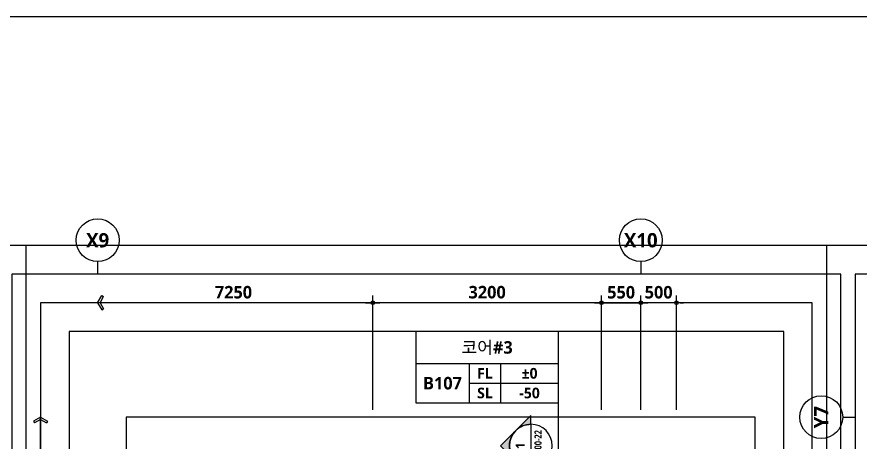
# Model space of a CAD drawing. Header units: millimetres. Extents: x -12482 to 126000, y 0 to 220200.
# Drawn here: x 13769 to 25569, y 82150 to 88100 of the extents above; entities that cross this region are included whole.
import ezdxf
from ezdxf.enums import TextEntityAlignment as Align

# ---------------------------------------------------------------- set-up
doc = ezdxf.new("R2010")
doc.units = ezdxf.units.MM
doc.header["$LTSCALE"] = 60
doc.layers.get('Defpoints').update_dxf_attribs({"color": 153})
for name, color, linetype in [('A-ANNO-GRA1', 7, 'Continuous'), ('A-ANNO-TEXT1', 7, 'Continuous'), ('A-ANNO-TEXT2', 3, 'Continuous'), ('A-ST-AXIS-BUB', 7, 'Continuous'), ('A-ST-AXIS-DIM', 7, 'Continuous'), ('AA-MKXS', 3, 'Continuous')]:
    doc.layers.add(name, color=color, linetype=linetype)
doc.layers.add('Defpoint', color=161, linetype='Continuous', plot=False)
doc.layers.add('G(그리드1)', color=185, linetype='Continuous', plot=False)
doc.styles.add('2020음성 1차', font='NanumGothicBold.ttf')
doc.styles.add('SAMOO', font='romans.shx', dxfattribs={"bigfont": 'whgtxt.shx'})
doc.styles.add('SH_나눔', font='')
doc.styles.add('SH_진천_나눔', font='')
doc.styles.get('SH_나눔').set_extended_font_data('NanumGothic', bold=True)
doc.styles.get('SH_진천_나눔').set_extended_font_data('NanumGothic', bold=True)
doc.dimstyles.new('SHP 50', dxfattribs={"dimscale": 50, "dimtxt": 3.5, "dimasz": 1, "dimexe": 2, "dimexo": 2, "dimgap": 1, "dimtad": 1, "dimdec": 0, "dimzin": 0, "dimdsep": 46, "dimtxsty": 'SH_진천_나눔', "dimblk": 'DIMDOT', "dimcen": 0.09, "dimclrd": 256, "dimclre": 256, "dimclrt": 3, "dimadec": 0, "dimazin": 1, "dimtfac": 1, "dimtdec": 0, "dimtix": 1, "dimtmove": 2, "dimatfit": 0, "dimldrblk": 'DIMDOT', "dimfxl": 1, "dimtolj": 1, "dimtzin": 0, "dimlwd": -1, "dimlwe": -1, "dimarcsym": 0})

# ---------------------------------------------------------------- blocks, each defined once
blk = doc.blocks.new('A-ST-AXIS-BUB-1')
at = {"layer": 'A-ST-AXIS-BUB'}
blk.add_line((0, 350), (0, 0), dxfattribs=at)
blk.add_circle((0, 950), 600, dxfattribs=at)
blk = doc.blocks.new('DIMDOT')
at = {"color": 0}
blk.add_line((-2, 0), (2, 0), dxfattribs=at)
for radius in [0.5, 0.25]:
    blk.add_circle((0, 0), radius, dxfattribs=at)
blk = doc.blocks.new('*D17184')
at = {"layer": 'A-ST-AXIS-DIM'}
for p, q in [((18750, 82600), (18750, 84200)), ((21950, 82600), (21950, 84200)), ((21900, 84100), (18800, 84100))]:
    blk.add_line(p, q, dxfattribs=at)
at = {"layer": 'Defpoints', "color": 0}
for p in [(18750, 84100), (18750, 82500), (21950, 82500)]:
    blk.add_point(p, dxfattribs=at)
at = {"layer": 'A-ST-AXIS-DIM', "linetype": 'ByBlock', "xscale": 50, "yscale": 50, "zscale": 50, "rotation": 180}
blk.add_blockref('DIMDOT', (18750, 84100), dxfattribs=at)
at = {"layer": 'A-ST-AXIS-DIM', "linetype": 'ByBlock', "xscale": 50, "yscale": 50, "zscale": 50}
blk.add_blockref('DIMDOT', (21950, 84100), dxfattribs=at)
at = {"layer": 'A-ST-AXIS-DIM', "color": 3, "insert": (20350, 84247), "char_height": 175, "attachment_point": 5, "style": 'SH_진천_나눔'}
blk.add_mtext('\\A1;3200', dxfattribs=at)
blk = doc.blocks.new('*D17185')
at = {"layer": 'A-ST-AXIS-DIM'}
for p, q in [((21950, 82600), (21950, 84200)), ((22500, 82600), (22500, 84200)), ((22000, 84100), (22450, 84100))]:
    blk.add_line(p, q, dxfattribs=at)
at = {"layer": 'Defpoints', "color": 0}
for p in [(22500, 84100), (21950, 82500), (22500, 82500)]:
    blk.add_point(p, dxfattribs=at)
at = {"layer": 'A-ST-AXIS-DIM', "linetype": 'ByBlock', "xscale": 50, "yscale": 50, "zscale": 50, "rotation": 180}
blk.add_blockref('DIMDOT', (21950, 84100), dxfattribs=at)
at = {"layer": 'A-ST-AXIS-DIM', "linetype": 'ByBlock', "xscale": 50, "yscale": 50, "zscale": 50}
blk.add_blockref('DIMDOT', (22500, 84100), dxfattribs=at)
at = {"layer": 'A-ST-AXIS-DIM', "color": 3, "insert": (22225, 84246), "char_height": 175, "attachment_point": 5, "style": 'SH_진천_나눔'}
blk.add_mtext('\\A1;550', dxfattribs=at)
blk = doc.blocks.new('arrow1')
at = {"color": 0}
for p, q in [((0, 0), (0.286, 0.501)), ((0, 0), (0.286, -0.501)), ((0.165, 0), (0.41, 0.429)), ((0.165, 0), (0.41, -0.429)), ((0.286, 0.501), (0.41, 0.43)), ((0.286, -0.501), (0.41, -0.43))]:
    blk.add_line(p, q, dxfattribs=at)
blk = doc.blocks.new('G$C9D92D8A7')
at = {"layer": 'A-ANNO-GRA1'}
for p, q in [((0, 11), (40, 11)), ((15, 11), (15, 0)), ((23.75, 11), (23.75, 0)), ((15, 5.5), (40, 5.5))]:
    blk.add_line(p, q, dxfattribs=at)
blk.add_lwpolyline([(0, 20), (0, 0), (40, 0), (40, 20)], close=True, dxfattribs=at)
at = {"style": '2020음성 1차'}
for tag, height, p in [('실명', 3.5, (20, 15.5)), ('마감레벨', 3, (31.875, 8.25)), ('실번호', 3.5, (7.5, 5.5)), ('구조레벨', 3, (31.875, 2.75))]:
    blk.add_attdef(tag, text='', height=height, dxfattribs=at).set_placement(p, align=Align.MIDDLE_CENTER)
at = {"layer": 'A-ANNO-TEXT1', "style": 'SH_나눔'}
for s, p in [('FL', (19.375, 8.25)), ('SL', (19.375, 2.75))]:
    blk.add_text(s, height=3, dxfattribs=at).set_placement(p, align=Align.MIDDLE)
blk = doc.blocks.new('*D18015')
at = {"layer": 'A-ST-AXIS-DIM'}
for p, q in [((22500, 82600), (22500, 84200)), ((23000, 82600), (23000, 84200)), ((22450, 84100), (22400, 84100)), ((23000, 84100), (22500, 84100)), ((23050, 84100), (23100, 84100))]:
    blk.add_line(p, q, dxfattribs=at)
at = {"layer": 'Defpoints', "color": 0}
for p in [(22500, 84100), (22500, 82500), (23000, 82500)]:
    blk.add_point(p, dxfattribs=at)
at = {"layer": 'A-ST-AXIS-DIM', "linetype": 'ByBlock', "xscale": 50, "yscale": 50, "zscale": 50}
blk.add_blockref('DIMDOT', (22500, 84100), dxfattribs=at)
at = {"layer": 'A-ST-AXIS-DIM', "linetype": 'ByBlock', "xscale": 50, "yscale": 50, "zscale": 50, "rotation": 180}
blk.add_blockref('DIMDOT', (23000, 84100), dxfattribs=at)
at = {"layer": 'A-ST-AXIS-DIM', "color": 3, "insert": (22750, 84246), "char_height": 175, "attachment_point": 5, "style": 'SH_진천_나눔'}
blk.add_mtext('\\A1;500', dxfattribs=at)
blk = doc.blocks.new('*U15083')
at = {"layer": 'AA-MKXS'}
blk.add_hatch(color=3, dxfattribs=at).paths.add_polyline_path([(0, 8.49), (-4.24, 4.24, -0.414214), (4.24, 4.24)])
h = blk.add_hatch(color=3, dxfattribs=at)
h.paths.add_polyline_path([(-8.49, 0), (-6, 0, -0.198912), (-4.24, 4.24)])
h.paths.add_polyline_path([(6, 0), (8.49, 0), (4.24, 4.24, -0.198912)])
at = {"layer": 'AA-MKXS', "color": 3, "linetype": 'Continuous', "ltscale": 5}
blk.add_line((-6, 0), (6, 0), dxfattribs=at)
at = {"layer": 'AA-MKXS', "color": 3}
for points in [[(4.24, 4.24, 0.414214), (-4.24, 4.24), (0, 8.49)], [(-4.24, 4.24, 0.198912), (-6, 0), (-8.49, 0)], [(8.49, 0), (6, 0, 0.198912), (4.24, 4.24)]]:
    blk.add_lwpolyline(points, format="xyb", close=True, dxfattribs=at)
at = {"layer": 'AA-MKXS', "color": 3, "linetype": 'Continuous', "ltscale": 5}
blk.add_circle((0, 0), 6, dxfattribs=at)
at = {"layer": 'AA-MKXS', "style": 'SAMOO', "width": 0.85}
blk.add_attdef('ViewNUM', text='', height=2.5, dxfattribs=at).set_placement((0, 1), align=Align.BOTTOM_CENTER)
blk.add_attdef('SheetNUM', text='', height=2.5, dxfattribs=at).set_placement((0, -1), align=Align.TOP_CENTER)

msp = doc.modelspace()

# ---------------------------------------------------------------- linework, layer by layer
msp.add_lwpolyline([(21350, 79150), (21350, 82700)])
at = {"layer": 'A-ST-AXIS-DIM'}
for p, q in [((18700, 84100), (14900, 84100)), ((14100, 80550), (14100, 82500))]:
    msp.add_line(p, q, dxfattribs=at)
at = {"layer": 'Defpoint'}
msp.add_lwpolyline([(1000, 60400), (36500, 60400), (36500, 88100), (1000, 88100)], close=True, dxfattribs=at)
at = {"layer": 'G(그리드1)'}
for points in [[(13900, 84900), (1500, 84900), (1500, 63600), (13900, 63600)], [(25700, 84900), (13300, 84900), (13300, 63600), (25700, 63600)], [(37500, 84900), (25100, 84900), (25100, 63600), (37500, 63600)], [(25300, 84500), (13700, 84500), (13700, 64800), (25300, 64800)], [(37100, 84500), (25500, 84500), (25500, 64800), (37100, 64800)], [(24900, 84100), (14100, 84100), (14100, 65200), (24900, 65200)], [(24500, 83700), (14500, 83700), (14500, 65600), (24500, 65600)], [(24100, 82500), (15300, 82500), (15300, 66400), (24100, 66400)]]:
    msp.add_lwpolyline(points, close=True, dxfattribs=at)

# ---------------------------------------------------------------- block references
ref = msp.add_blockref('*U15083', (20961.5, 82100), dxfattribs=dict(xscale=-50, yscale=50, zscale=50, rotation=89.99999999999967))
ref.add_attrib('SheetNUM', 'A-500-22', dxfattribs={"layer": 'AA-MKXS', "height": 100, "rotation": 90, "style": '2020음성 1차', "width": 0.8}).set_placement((21011.5, 82100), align=Align.TOP_CENTER)
ref.add_attrib('ViewNUM', '1', dxfattribs={"layer": 'AA-MKXS', "height": 125, "rotation": 90, "style": '2020음성 1차'}).set_placement((20911.5, 82100), align=Align.BOTTOM_CENTER)
at = {"layer": 'A-ANNO-TEXT1'}
ref = msp.add_blockref('G$C9D92D8A7', (19350, 82700), dxfattribs=dict(at, xscale=50, yscale=50, zscale=50))
ref.add_attrib('실명', '코어#3', dxfattribs={"layer": 'A-ANNO-TEXT2', "height": 175, "style": '2020음성 1차'}).set_placement((20350, 83475, 68666.7), align=Align.MIDDLE_CENTER)
ref.add_attrib('실번호', 'B107', dxfattribs={"layer": 'A-ANNO-TEXT2', "height": 175, "style": '2020음성 1차'}).set_placement((19725, 82975, 68666.7), align=Align.MIDDLE_CENTER)
ref.add_attrib('마감레벨', '%%p0', dxfattribs={"height": 150, "style": '2020음성 1차'}).set_placement((20943.8, 83112.5, 68666.7), align=Align.MIDDLE_CENTER)
ref.add_attrib('구조레벨', '-50', dxfattribs={"height": 150, "style": '2020음성 1차'}).set_placement((20943.8, 82837.5, 68666.7), align=Align.MIDDLE_CENTER)
at = {"layer": 'A-ST-AXIS-BUB', "xscale": 0.5, "yscale": 0.5, "zscale": 0.5}
for p in [(14900, 84500), (22500, 84500)]:
    msp.add_blockref('A-ST-AXIS-BUB-1', p, dxfattribs=at)
at = {"layer": 'A-ST-AXIS-BUB', "xscale": 0.5, "yscale": 0.5, "zscale": 0.5, "rotation": 90}
msp.add_blockref('A-ST-AXIS-BUB-1', (25500, 82500), dxfattribs=at)
at = {"layer": 'A-ST-AXIS-DIM', "yscale": 200, "zscale": 200}
for p, xscale, rotation in [((14900, 84100), -200, 179.9999999999859), ((14100, 82500), 200, 270.0000000000144)]:
    msp.add_blockref('arrow1', p, dxfattribs=dict(at, xscale=xscale, rotation=rotation))
at = {"layer": 'A-ST-AXIS-DIM', "xscale": 50, "yscale": 50, "zscale": 50}
msp.add_blockref('DIMDOT', (18750, 84100), dxfattribs=at)
msp.add_blockref('DIMDOT', (18750, 84100), dxfattribs=at)

# ---------------------------------------------------------------- texts
at = {"layer": 'A-ANNO-TEXT1', "style": 'SH_진천_나눔'}
for s, p in [('X10', (22500, 84975)), ('X9', (14900, 84975))]:
    msp.add_text(s, height=200, dxfattribs=at).set_placement(p, align=Align.MIDDLE_CENTER)
msp.add_text('Y7', height=200, rotation=90, dxfattribs=at).set_placement((25025, 82500), align=Align.MIDDLE_CENTER)
at = {"layer": 'A-ST-AXIS-DIM', "color": 3, "insert": (16800, 84246.6), "char_height": 175, "attachment_point": 5, "style": 'SH_진천_나눔'}
msp.add_mtext('\\A1;7250', dxfattribs=at)

# ---------------------------------------------------------------- dimensions: what is measured, and where the dimension line sits
at = {"layer": 'A-ST-AXIS-DIM'}
for base, p1, p2, angle, picture, middle in [((18750, 84100), (21950, 82500), (18750, 82500), 180, '*D17184', (20350, 84246.6)), ((22500, 84100), (21950, 82500), (22500, 82500), 0, '*D17185', (22225, 84246.2)), ((22500, 84100), (23000, 82500), (22500, 82500), 180, '*D18015', (22750, 84246.2))]:
    dim = msp.add_linear_dim(base=base, p1=p1, p2=p2, angle=angle, dimstyle='SHP 50', dxfattribs=at)
    dim.commit()
    dim.dimension.update_dxf_attribs({"geometry": picture, "text_midpoint": middle})

doc.saveas('drawing.dxf')
